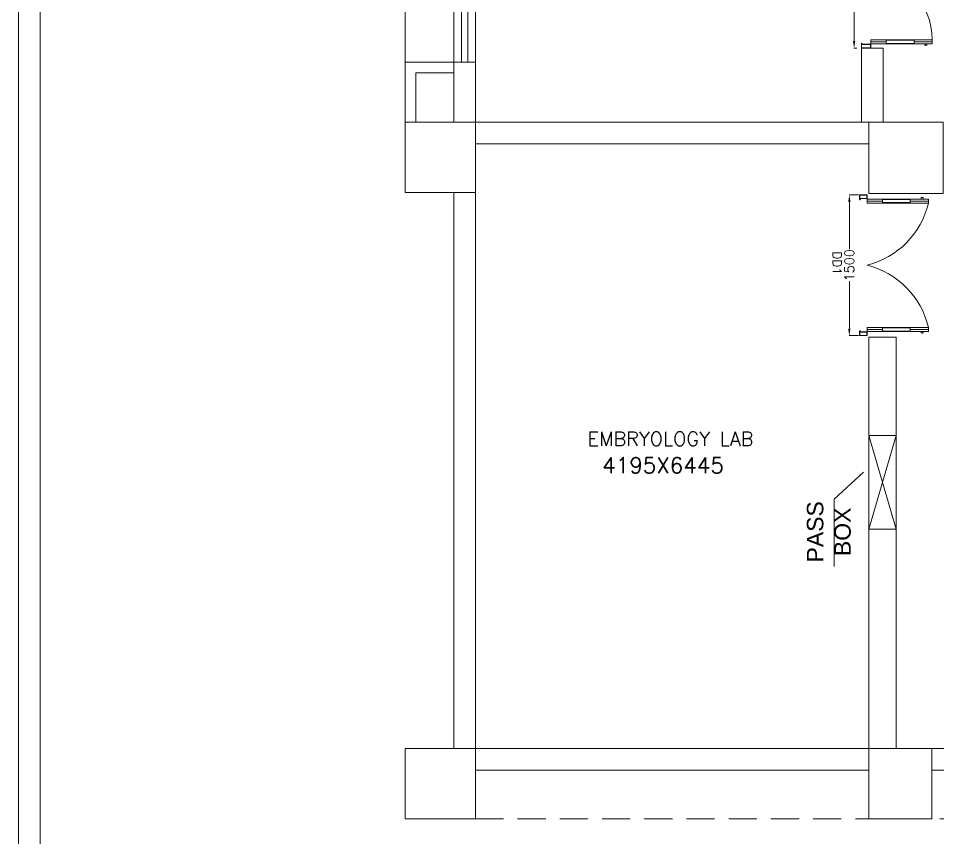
# Model space of a CAD drawing. Extents: x 3505867 to 4040009, y -660366 to -590408.
# Drawn here: x 3651890 to 3661689, y -613902 to -605173 of the extents above; entities that cross this region are included whole.
import ezdxf
from ezdxf.enums import TextEntityAlignment as Align

# ---------------------------------------------------------------- set-up
doc = ezdxf.new("R2010")
doc.units = 0
doc.header["$LTSCALE"] = 6
doc.header["$MEASUREMENT"] = 0
doc.linetypes.add('HIDDEN', pattern=[0.375, 0.25, -0.125])
doc.layers.get('0').update_dxf_attribs({"linetype": 'CONTINUOUS', "lineweight": 0})
doc.layers.get('Defpoints').update_dxf_attribs({"linetype": 'CONTINUOUS', "lineweight": 0})
for name, color, linetype, lineweight in [('0 Room description', 6, 'CONTINUOUS', 0), ('0 Room Dimensions', 7, 'CONTINUOUS', 0), ('1200 Door', 144, 'CONTINUOUS', 0), ('Chajja', 7, 'CONTINUOUS', 0), ('COL', 5, 'CONTINUOUS', 0), ('DIM', 7, 'CONTINUOUS', 0), ('Double Leaf Door', 4, 'CONTINUOUS', 0), ('WALL', 10, 'CONTINUOUS', 0), ('walls', 1, 'CONTINUOUS', 0), ('WIN', 151, 'CONTINUOUS', 0), ('Window', 161, 'CONTINUOUS', 0)]:
    doc.layers.add(name, color=color, linetype=linetype, lineweight=lineweight)
doc.styles.add('ARIAL', font='arial.ttf')
doc.styles.add('ROMANS', font='romans.shx')
doc.styles.add('SIMPLEX', font='SIMPLEX')
doc.dimstyles.new('AEPL1', dxfattribs={"dimtxt": 100, "dimasz": 75, "dimexe": 1.25, "dimexo": 50, "dimtad": 0, "dimdec": 0, "dimtxsty": 'ROMANS', "dimcen": 2.5, "dimclrd": 7, "dimclre": 7, "dimadec": 0, "dimazin": 0, "dimtfac": 1, "dimtdec": 0, "dimtmove": 0, "dimatfit": 3, "dimfxl": 1, "dimlwd": 0, "dimlwe": 0, "dimarcsym": 0})
doc.dimstyles.new('TEXT', dxfattribs={"dimscale": 0, "dimtxt": 500, "dimasz": 100, "dimexe": 75, "dimexo": 100, "dimgap": 50, "dimtad": 0, "dimdec": 0, "dimzin": 0, "dimdsep": 46, "dimtxsty": 'ARIAL', "dimblk": 'OBLIQUE', "dimcen": 0.09, "dimdle": 100, "dimclrd": 256, "dimclre": 256, "dimclrt": 6, "dimadec": 0, "dimazin": 0, "dimtfac": 1, "dimtdec": 0, "dimtofl": 0, "dimtmove": 2, "dimatfit": 3, "dimfxl": 1, "dimfrac": 2, "dimtolj": 1, "dimtzin": 0, "dimarcsym": 0})

# ---------------------------------------------------------------- blocks, each defined once
blk = doc.blocks.new('_Oblique')
at = {"color": 0, "linetype": 'ByBlock', "lineweight": -2}
blk.add_line((-0.5, -0.5), (0.5, 0.5), dxfattribs=at)
blk = doc.blocks.new('1800x100')
at = {"layer": 'Double Leaf Door'}
for points in [[(101627.9, -31394.5), (101632.8, -31394.5), (101632.8, -31098), (101627.9, -31098)], [(101671.5, -31098), (101666.6, -31098), (101666.6, -31394.5), (101671.5, -31394.5)], [(103255.9, -31098), (103260.9, -31098), (103260.9, -31394.5), (103255.9, -31394.5)], [(103299.6, -31394.5), (103294.6, -31394.5), (103294.6, -31098), (103299.6, -31098)]]:
    blk.add_hatch(color=6, dxfattribs=at).paths.add_polyline_path(points)
at = {"layer": 'Double Leaf Door', "color": 8}
for p, q in [((101613.5, -30961.8), (101613.5, -30979.7)), ((101627.9, -30959.8), (101615.5, -30959.8)), ((101627.9, -31558.5), (101627.9, -30904.2)), ((101627.9, -30904.2), (101671.5, -30904.2)), ((101627.9, -30959.8), (101627.9, -30981.7)), ((101649.7, -31098), (101649.7, -30904.2)), ((101671.5, -30904.2), (101671.5, -31558.5)), ((103299.6, -30904.2), (103255.9, -30904.2)), ((103255.9, -30904.2), (103255.9, -31558.5)), ((103277.8, -31098), (103277.8, -30904.2)), ((103299.6, -31558.5), (103299.6, -30904.2)), ((103299.6, -30959.8), (103312, -30959.8)), ((103299.6, -30959.8), (103299.6, -30981.7)), ((103314, -30961.8), (103314, -30979.7)), ((101615.5, -30981.7), (101627.9, -30981.7)), ((103312, -30981.7), (103299.6, -30981.7)), ((101649.7, -31558.5), (101649.7, -31394.5)), ((103277.8, -31558.5), (103277.8, -31394.5)), ((101583.7, -31558.5), (101583.7, -31658.5)), ((101623.9, -31558.5), (101583.7, -31558.5)), ((101585.7, -31560.5), (101585.7, -31656.5)), ((101621.9, -31560.5), (101585.7, -31560.5)), ((101621.9, -31655.5), (101621.9, -31560.5)), ((101623.9, -31653.5), (101623.9, -31558.5)), ((101671.5, -31558.5), (101627.9, -31558.5)), ((103255.9, -31558.5), (103299.6, -31558.5)), ((103303.6, -31653.5), (103303.6, -31558.5)), ((103303.6, -31558.5), (103343.7, -31558.5)), ((103305.5, -31655.5), (103305.5, -31560.5)), ((103305.5, -31560.5), (103341.8, -31560.5)), ((103341.8, -31560.5), (103341.8, -31656.5)), ((103343.7, -31558.5), (103343.7, -31658.5)), ((101583.7, -31658.5), (101623.9, -31658.5)), ((101585.7, -31656.5), (101623.9, -31656.5)), ((101633.8, -31655.5), (101621.9, -31655.5)), ((101635.8, -31653.5), (101623.9, -31653.5)), ((101623.9, -31656.5), (101633.8, -31656.5)), ((101623.9, -31658.5), (101635.8, -31658.5)), ((101633.8, -31656.5), (101633.8, -31655.5)), ((101635.8, -31658.5), (101635.8, -31653.5)), ((103291.6, -31658.5), (103291.6, -31653.5)), ((103291.6, -31653.5), (103303.6, -31653.5)), ((103303.6, -31658.5), (103291.6, -31658.5)), ((103293.6, -31656.5), (103293.6, -31655.5)), ((103293.6, -31655.5), (103305.5, -31655.5)), ((103303.6, -31656.5), (103293.6, -31656.5)), ((103341.8, -31656.5), (103303.6, -31656.5)), ((103343.7, -31658.5), (103303.6, -31658.5))]:
    blk.add_line(p, q, dxfattribs=at)
at = {"layer": 'Double Leaf Door', "color": 6}
for p, q in [((101671.5, -31098), (101627.9, -31098)), ((101627.9, -31098), (101627.9, -31394.5)), ((101632.8, -31394.5), (101632.8, -31098)), ((101666.6, -31394.5), (101666.6, -31098)), ((101671.5, -31394.5), (101671.5, -31098)), ((103255.9, -31394.5), (103255.9, -31098)), ((103255.9, -31098), (103299.6, -31098)), ((103260.9, -31394.5), (103260.9, -31098)), ((103294.6, -31394.5), (103294.6, -31098)), ((103299.6, -31098), (103299.6, -31394.5)), ((101627.9, -31394.5), (101671.5, -31394.5)), ((103299.6, -31394.5), (103255.9, -31394.5))]:
    blk.add_line(p, q, dxfattribs=at)
at = {"layer": 'Double Leaf Door', "color": 6, "ltscale": 100}
for p, q in [((101666.6, -31098), (101666.6, -31394.5)), ((103260.9, -31098), (103260.9, -31394.5))]:
    blk.add_line(p, q, dxfattribs=at)
at = {"layer": 'Double Leaf Door', "color": 6}
for points in [[(101627.9, -31098), (101627.9, -31394.5), (101632.8, -31394.5), (101632.8, -31098), (101627.9, -31098)], [(101671.5, -31098), (101671.5, -31394.5), (101666.6, -31394.5), (101666.6, -31098), (101671.5, -31098)], [(103255.9, -31098), (103255.9, -31394.5), (103260.9, -31394.5), (103260.9, -31098), (103255.9, -31098)], [(103299.6, -31098), (103299.6, -31394.5), (103294.6, -31394.5), (103294.6, -31098), (103299.6, -31098)]]:
    blk.add_lwpolyline(points, dxfattribs=at)
at = {"layer": 'Double Leaf Door', "ltscale": 5000}
for points in [[(101627.9, -31098), (101627.9, -31394.5), (101632.8, -31394.5), (101632.8, -31098), (101627.9, -31098)], [(103299.6, -31098), (103299.6, -31394.5), (103294.6, -31394.5), (103294.6, -31098), (103299.6, -31098)]]:
    blk.add_lwpolyline(points, dxfattribs=at)
at = {"layer": 'Double Leaf Door', "color": 8}
for centre, radius, start, end in [((101615.5, -30961.8), 1.98, 90, 180), ((101601.6, -31795.7), 894.2, 15.3848, 85.51147), ((103268.8, -31726.5), 822.4, 90.89566, 168.20807), ((103312, -30961.8), 1.98, 0, 90), ((101613.5, -30970.7), 3.72, 90, 270), ((101615.5, -30979.7), 1.98, 180, 270), ((103312, -30979.7), 1.98, 270, 0), ((103314, -30970.7), 3.72, 270, 90)]:
    blk.add_arc(centre, radius, start, end, dxfattribs=at)
blk = doc.blocks.new('*D607')
at = {"layer": 'Defpoints', "color": 0, "linetype": 'ByBlock', "transparency": 16777216}
for p in [(-28940, 10209.7), (-29018.3, 8449.7), (-28940, 8449.7)]:
    blk.add_point(p, dxfattribs=at)
at = {"layer": 'DIM', "color": 7, "linetype": 'ByBlock', "lineweight": 0, "transparency": 16777216}
for p, q in [((-28990, 10209.7), (-29019.5, 10209.7)), ((-29018.3, 10134.7), (-29018.3, 9499.3)), ((-29018.3, 8524.7), (-29018.3, 9160)), ((-28990, 8449.7), (-29019.5, 8449.7))]:
    blk.add_line(p, q, dxfattribs=at)
at = {"layer": 'DIM', "color": 7, "linetype": 'ByBlock', "transparency": 16777216}
for points in [[(-29030.8, 10134.7), (-29005.8, 10134.7), (-29018.3, 10209.7)], [(-29030.8, 8524.7), (-29005.8, 8524.7), (-29018.3, 8449.7)]]:
    blk.add_solid(points, dxfattribs=at)
at = {"layer": 'DIM', "color": 0, "linetype": 'ByBlock', "transparency": 16777216, "insert": (-29018.3, 9329.7), "char_height": 100, "attachment_point": 5, "rotation": 90, "style": 'ROMANS'}
blk.add_mtext('1760', dxfattribs=at)
blk = doc.blocks.new('1500x80')
at = {"layer": 'Double Leaf Door'}
for points in [[(99336.2, -25417.9), (99341.1, -25417.9), (99341.1, -25121.4), (99336.2, -25121.4)], [(99379.8, -25121.4), (99374.8, -25121.4), (99374.8, -25417.9), (99379.8, -25417.9)], [(100704.2, -25121.4), (100709.2, -25121.4), (100709.2, -25417.9), (100704.2, -25417.9)], [(100747.8, -25417.9), (100742.9, -25417.9), (100742.9, -25121.4), (100747.8, -25121.4)]]:
    blk.add_hatch(color=6, dxfattribs=at).paths.add_polyline_path(points)
at = {"layer": 'Double Leaf Door', "color": 8}
for p, q in [((99321.8, -24985.1), (99321.8, -25003.1)), ((99336.2, -24983.1), (99323.7, -24983.1)), ((99336.2, -25581.8), (99336.2, -24927.6)), ((99336.2, -24927.6), (99379.8, -24927.6)), ((99336.2, -24983.1), (99336.2, -25005)), ((99358, -25121.4), (99358, -24927.6)), ((99379.8, -24927.6), (99379.8, -25581.8)), ((100747.8, -24927.6), (100704.2, -24927.6)), ((100704.2, -24927.6), (100704.2, -25581.8)), ((100726, -25121.4), (100726, -24927.6)), ((100747.8, -25581.8), (100747.8, -24927.6)), ((100747.8, -24983.1), (100760.3, -24983.1)), ((100747.8, -24983.1), (100747.8, -25005)), ((100762.2, -24985.1), (100762.2, -25003.1)), ((99323.7, -25005), (99336.2, -25005)), ((100760.3, -25005), (100747.8, -25005)), ((99358, -25581.8), (99358, -25417.9)), ((100726, -25581.8), (100726, -25417.9)), ((99292, -25581.8), (99292, -25661.8)), ((99332.2, -25581.8), (99292, -25581.8)), ((99292, -25661.8), (99332.2, -25661.8)), ((99294, -25583.8), (99294, -25659.8)), ((99330.2, -25583.8), (99294, -25583.8)), ((99294, -25659.8), (99332.2, -25659.8)), ((99330.2, -25658.9), (99330.2, -25583.8)), ((99342.1, -25658.9), (99330.2, -25658.9)), ((99332.2, -25656.9), (99332.2, -25581.8)), ((99344.1, -25656.9), (99332.2, -25656.9)), ((99332.2, -25659.8), (99342.1, -25659.8)), ((99332.2, -25661.8), (99344.1, -25661.8)), ((99379.8, -25581.8), (99336.2, -25581.8)), ((99342.1, -25659.8), (99342.1, -25658.9)), ((99344.1, -25661.8), (99344.1, -25656.9)), ((100704.2, -25581.8), (100747.8, -25581.8)), ((100739.9, -25661.8), (100739.9, -25656.9)), ((100739.9, -25656.9), (100751.8, -25656.9)), ((100751.8, -25661.8), (100739.9, -25661.8)), ((100741.9, -25659.8), (100741.9, -25658.9)), ((100741.9, -25658.9), (100753.8, -25658.9)), ((100751.8, -25659.8), (100741.9, -25659.8)), ((100751.8, -25656.9), (100751.8, -25581.8)), ((100751.8, -25581.8), (100792, -25581.8)), ((100790, -25659.8), (100751.8, -25659.8)), ((100792, -25661.8), (100751.8, -25661.8)), ((100753.8, -25658.9), (100753.8, -25583.8)), ((100753.8, -25583.8), (100790, -25583.8)), ((100790, -25583.8), (100790, -25659.8)), ((100792, -25581.8), (100792, -25661.8))]:
    blk.add_line(p, q, dxfattribs=at)
at = {"layer": 'Double Leaf Door', "color": 6}
for p, q in [((99379.8, -25121.4), (99336.2, -25121.4)), ((99336.2, -25121.4), (99336.2, -25417.9)), ((99341.1, -25417.9), (99341.1, -25121.4)), ((99374.8, -25417.9), (99374.8, -25121.4)), ((99379.8, -25417.9), (99379.8, -25121.4)), ((100704.2, -25417.9), (100704.2, -25121.4)), ((100704.2, -25121.4), (100747.8, -25121.4)), ((100709.2, -25417.9), (100709.2, -25121.4)), ((100742.9, -25417.9), (100742.9, -25121.4)), ((100747.8, -25121.4), (100747.8, -25417.9)), ((99336.2, -25417.9), (99379.8, -25417.9)), ((100747.8, -25417.9), (100704.2, -25417.9))]:
    blk.add_line(p, q, dxfattribs=at)
at = {"layer": 'Double Leaf Door', "color": 6, "ltscale": 100}
for p, q in [((99374.8, -25121.4), (99374.8, -25417.9)), ((100709.2, -25121.4), (100709.2, -25417.9))]:
    blk.add_line(p, q, dxfattribs=at)
at = {"layer": 'Double Leaf Door', "color": 6}
for points in [[(99336.2, -25121.4), (99336.2, -25417.9), (99341.1, -25417.9), (99341.1, -25121.4), (99336.2, -25121.4)], [(99379.8, -25121.4), (99379.8, -25417.9), (99374.8, -25417.9), (99374.8, -25121.4), (99379.8, -25121.4)], [(100704.2, -25121.4), (100704.2, -25417.9), (100709.2, -25417.9), (100709.2, -25121.4), (100704.2, -25121.4)], [(100747.8, -25121.4), (100747.8, -25417.9), (100742.9, -25417.9), (100742.9, -25121.4), (100747.8, -25121.4)]]:
    blk.add_lwpolyline(points, dxfattribs=at)
at = {"layer": 'Double Leaf Door', "ltscale": 5000}
for points in [[(99336.2, -25121.4), (99336.2, -25417.9), (99341.1, -25417.9), (99341.1, -25121.4), (99336.2, -25121.4)], [(100747.8, -25121.4), (100747.8, -25417.9), (100742.9, -25417.9), (100742.9, -25121.4), (100747.8, -25121.4)]]:
    blk.add_lwpolyline(points, dxfattribs=at)
at = {"layer": 'Double Leaf Door', "color": 8}
for centre, radius, start, end in [((99323.7, -24985.1), 1.98, 90, 180), ((99175.8, -25796.3), 892.3, 13.90597, 76.78637), ((100908.2, -25796.3), 892.3, 103.21363, 166.09403), ((100760.3, -24985.1), 1.98, 0, 90), ((99321.8, -24994.1), 3.72, 90, 270), ((99323.7, -25003.1), 1.98, 180, 270), ((100760.3, -25003.1), 1.98, 270, 0), ((100762.2, -24994.1), 3.72, 270, 90)]:
    blk.add_arc(centre, radius, start, end, dxfattribs=at)
blk = doc.blocks.new('*D610')
at = {"layer": 'Defpoints', "color": 0, "linetype": 'ByBlock', "transparency": 16777216}
for p in [(-29068.9, 6885.2), (-28920, 6885.2), (-28920, 5385.2)]:
    blk.add_point(p, dxfattribs=at)
at = {"layer": 'DIM', "color": 7, "linetype": 'ByBlock', "lineweight": 0, "transparency": 16777216}
for p, q in [((-28970, 6885.2), (-29070.1, 6885.2)), ((-29068.9, 6810.2), (-29068.9, 6304.8)), ((-29068.9, 5460.2), (-29068.9, 5965.5)), ((-28970, 5385.2), (-29070.1, 5385.2))]:
    blk.add_line(p, q, dxfattribs=at)
at = {"layer": 'DIM', "color": 7, "linetype": 'ByBlock', "transparency": 16777216}
for points in [[(-29081.4, 6810.2), (-29056.4, 6810.2), (-29068.9, 6885.2)], [(-29081.4, 5460.2), (-29056.4, 5460.2), (-29068.9, 5385.2)]]:
    blk.add_solid(points, dxfattribs=at)
at = {"layer": 'DIM', "color": 0, "linetype": 'ByBlock', "transparency": 16777216, "insert": (-29068.9, 6135.2), "char_height": 100, "attachment_point": 5, "rotation": 90, "style": 'ROMANS'}
blk.add_mtext('1500', dxfattribs=at)
blk = doc.blocks.new('CIVIL IVF')
at = {"layer": 'Chajja', "color": 8, "linetype": 'HIDDEN', "ltscale": 200}
blk.add_line((-33055, 235.2), (-10540, 235.2), dxfattribs=at)
at = {"layer": 'COL', "color": 8}
for points in [[(-33805, 7660.2), (-33055, 7660.2), (-33055, 6910.2), (-33805, 6910.2)], [(-28860, 6900.2), (-28070, 6900.2), (-28070, 7660.2), (-28860, 7660.2)], [(-33805, 985.2), (-33055, 985.2), (-33055, 235.2), (-33805, 235.2)], [(-28860, 235.2), (-28190, 235.2), (-28190, 985.2), (-28860, 985.2)]]:
    blk.add_lwpolyline(points, close=True, dxfattribs=at)
at = {"layer": 'WALL', "color": 8, "linetype": 'ByBlock'}
for p, q in [((-33805, 10100.2), (-33805, 8300.2)), ((-28940, 7660.2), (-28940, 8449.7)), ((-28710, 7660.2), (-28710, 8449.7)), ((-33285, 8300.2), (-33285, 7660.2)), ((-33055, 8300.2), (-33055, 7660.2)), ((-33055, 7660.2), (-28860, 7660.2)), ((-33055, 7430.2), (-28860, 7430.2)), ((-33285, 6910.2), (-33285, 985.2)), ((-33285, 6910.2), (-33285, 985.2)), ((-33055, 6910.2), (-33055, 985.2)), ((-33055, 6910.2), (-33055, 985.2)), ((-28860, 5370.2), (-28860, 4322.7)), ((-28860, 5370.2), (-28570, 5370.2)), ((-28570, 5370.2), (-28570, 4322.7)), ((-28860, 3322.7), (-28860, 985.2)), ((-28570, 3322.7), (-28570, 985.2)), ((-33055, 985.2), (-28860, 985.2)), ((-28190, 985.2), (-23015, 985.2)), ((-33055, 755.2), (-28860, 755.2)), ((-28190, 755.2), (-23015, 755.2))]:
    blk.add_line(p, q, dxfattribs=at)
at = {"layer": 'WALL', "color": 8, "lineweight": 0}
blk.add_line((-28940, 8449.7), (-28710, 8449.7), dxfattribs=at)
at = {"layer": 'WALL', "color": 8, "linetype": 'ByBlock'}
for points in [[(-33805, 7660.2), (-33805, 8300.2), (-33285, 8300.2)], [(-33690, 7660.2), (-33690, 8185.2), (-33285, 8185.2)]]:
    blk.add_lwpolyline(points, dxfattribs=at)
at = {"layer": 'walls', "color": 8, "linetype": 'Continuous'}
blk.add_line((-33055, 8300.2), (-33285, 8300.2), dxfattribs=at)
at = {"layer": 'WIN', "color": 8, "linetype": 'Continuous'}
for p, q in [((-28570, 3322.7), (-28860, 4322.7)), ((-28860, 3322.7), (-28570, 4322.7))]:
    blk.add_line(p, q, dxfattribs=at)
blk.add_lwpolyline([(-28860, 3322.7), (-28570, 3322.7), (-28570, 4322.7), (-28860, 4322.7)], close=True, dxfattribs=at)
at = {"layer": 'Window', "color": 8, "linetype": 'Continuous', "elevation": 0}
for points in [[(-33285, 8300.2), (-33055, 8300.2), (-33055, 10100.2), (-33285, 10100.2)], [(-33205, 8300.2), (-33135, 8300.2), (-33135, 10100.2), (-33205, 10100.2)]]:
    blk.add_lwpolyline(points, close=True, dxfattribs=at)
at = {"layer": 'Double Leaf Door', "color": 8, "rotation": 270}
for name, p in [('1800x100', (2718.5, 111793.4)), ('1500x80', (-3298.2, 106177.2))]:
    blk.add_blockref(name, p, dxfattribs=at)
at = {"layer": '0 Room description', "color": 8, "style": 'SIMPLEX'}
blk.add_text('EMBRYOLOGY LAB', height=150, dxfattribs=at).set_placement((-30975.6, 4286.1, -1610551), align=Align.MIDDLE)
at = {"layer": '0 Room Dimensions', "color": 8, "lineweight": 0, "style": 'SIMPLEX'}
blk.add_text('4195X6445', height=168, dxfattribs=at).set_placement((-31702.5, 3919.4, 241159.2))
at = {"layer": '1200 Door', "color": 8, "linetype": 'ByBlock', "style": 'ROMANS'}
blk.add_text('DD1', height=94.18, rotation=270, dxfattribs=at).set_placement((-29246.3, 6282, -35804.4))
at = {"layer": 'DIM', "color": 8, "linetype": 'Continuous', "insert": (-29286.4, 3294.5, -101230.8), "char_height": 175, "width": 1149.25, "attachment_point": 5, "rotation": 90, "style": 'ARIAL'}
blk.add_mtext('PASS BOX', dxfattribs=at)
at = {"layer": 'DIM', "color": 8, "linetype": 'ByBlock'}
dim = blk.add_linear_dim(base=(-29018.3, 8449.7), p1=(-28940, 10209.7), p2=(-28940, 8449.7), angle=90, dimstyle='AEPL1', dxfattribs=at)
dim.commit()
dim.dimension.update_dxf_attribs({"geometry": '*D607', "text_midpoint": (-29018.3, 9329.7)})
dim = blk.add_linear_dim(base=(-29068.9, 6885.2), p1=(-28920, 5385.2), p2=(-28920, 6885.2), angle=90, dimstyle='AEPL1', dxfattribs=at)
dim.commit()
dim.dimension.update_dxf_attribs({"geometry": '*D610', "text_midpoint": (-29068.9, 6135.2), "dimtype": 160})
at = {"layer": 'WIN', "color": 8, "linetype": 'Continuous'}
blk.add_leader([(-28917.6, 3931.5, -101230.8), (-29229.1, 3643, -101230.8), (-29229.1, 2925.2, -101230.8)], dimstyle='TEXT', override={"dimscale": 1, "dimtxt": 200, "dimasz": 50, "dimfxl": 0.18}, dxfattribs=at)

msp = doc.modelspace()

# ---------------------------------------------------------------- linework, layer by layer
for points in [[(3696970.7, -593936.6), (3696970.7, -625948), (3651889.5, -625948), (3651889.5, -593936.6)], [(3696738.9, -594168.4), (3696738.9, -625716.2), (3652121.3, -625716.2), (3652121.3, -594168.4)]]:
    msp.add_lwpolyline(points, close=True)

# ---------------------------------------------------------------- block references
at = {"linetype": 'ByBlock'}
msp.add_blockref('CIVIL IVF', (3689816.5, -613938.4), dxfattribs=at)

doc.saveas('drawing.dxf')
